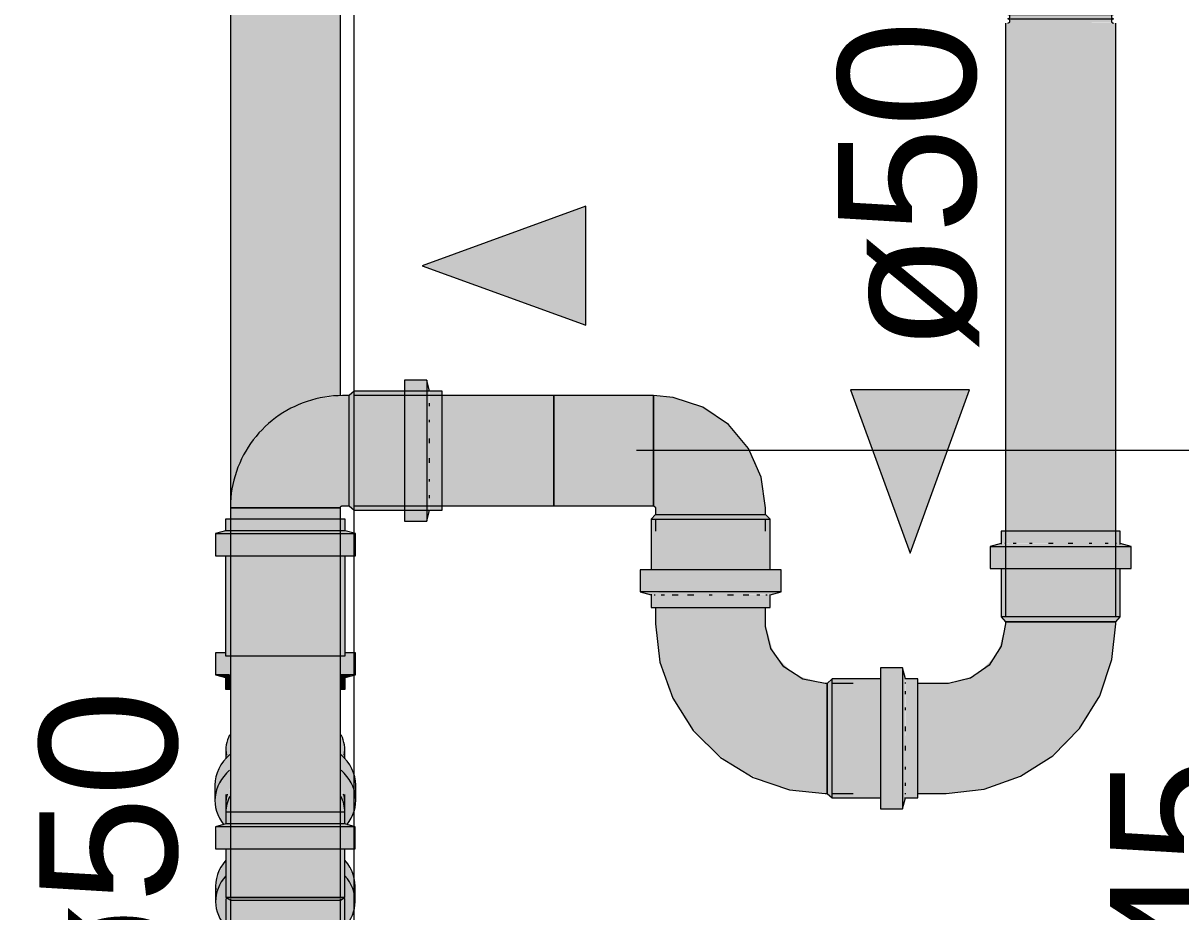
# Model space of a CAD drawing. Header units: metres. Extents: x 42.1 to 94.3, y -3.4 to 61.2.
# Drawn here: x 69.644 to 70.17, y 0.24 to 0.644 of the extents above; entities that cross this region are included whole.
import ezdxf

# ---------------------------------------------------------------- set-up
doc = ezdxf.new("R2010")
doc.units = ezdxf.units.M
for name, color, linetype, lineweight in [('A-ANNO-DIMS', 7, 'Continuous', 5), ('A-ANNO-DIMS-25', 7, 'Continuous', 5), ('A-DETL', 7, 'Continuous', 5), ('P-PIPE', 7, 'Continuous', 5), ('P-PIPE-IDEN', 7, 'Continuous', 5)]:
    doc.layers.add(name, color=color, linetype=linetype, lineweight=lineweight)
doc.styles.add('Arial', font='arial.ttf', dxfattribs={"height": 0.0625})
doc.dimstyles.new('Diagonal_-_2_5_mm_Arial_-_Preto', dxfattribs={"dimscale": 0.3048, "dimtxt": 0.063766, "dimasz": 0.246063, "dimexe": 0.19685, "dimexo": 0.123031, "dimgap": 0.04101, "dimtad": 1, "dimrnd": 0.01, "dimzin": 0, "dimdsep": 46, "dimtxsty": 'Arial', "dimblk1": 'OBLIQUE', "dimblk2": 'OBLIQUE', "dimsah": 1, "dimcen": 0.09, "dimdle": 0.19685, "dimazin": 0, "dimtfac": 1, "dimtdec": 4, "dimtix": 1, "dimtmove": 0, "dimatfit": 3, "dimfxl": 1, "dimtvp": 1, "dimtolj": 1, "dimtzin": 0, "dimarcsym": 2})

# ---------------------------------------------------------------- blocks, each defined once
blk = doc.blocks.new('Válvula de Escoamento - Pia Americana - ERIKBIM - Pia Americana - 4 1_2_ - 1 1_2_-3081695-DD')
at = {"layer": 'P-PIPE', "true_color": 0xbdbbb9}
for points in [[(46.10026, 0.68547), (46.16014, 0.68547), (46.16014, 0.68747), (46.05354, 0.68747), (46.05354, 0.68547), (46.09888, 0.68547)], [(46.12996, 0.68081), (46.15713, 0.68081), (46.16013, 0.68547), (46.05354, 0.68547), (46.05655, 0.68081), (46.10584, 0.68081), (46.10584, 0.68425), (46.10784, 0.68423), (46.10784, 0.68081), (46.12963, 0.68081)], [(46.05434, 0.66947), (46.06185, 0.66947), (46.06185, 0.68081), (46.05655, 0.68081), (46.05434, 0.68425), (46.05434, 0.67867)], [(46.10684, 0.66947), (46.10784, 0.66947), (46.10784, 0.68425), (46.10584, 0.68423), (46.10584, 0.66947)], [(46.15183, 0.66947), (46.15934, 0.66947), (46.15934, 0.68425), (46.15713, 0.68081), (46.15183, 0.68081), (46.15183, 0.67867)], [(46.14588, 0.66747), (46.14986, 0.6677), (46.15137, 0.66834), (46.15163, 0.66947), (46.06185, 0.66947), (46.06261, 0.66851), (46.06261, 0.66799), (46.06428, 0.66768), (46.07024, 0.66747), (46.14577, 0.66747)], [(46.14596, 0.66647), (46.14884, 0.66647), (46.14752, 0.66747), (46.06571, 0.66735), (46.06484, 0.66647), (46.14577, 0.66647)], [(46.0964, 0.65825), (46.13084, 0.65825), (46.14884, 0.66647), (46.06484, 0.66647), (46.08284, 0.65825), (46.09636, 0.65825)], [(46.14884, 0.66747), (46.14883, 0.66754), (46.14837, 0.66747)], [(46.09259, 0.65625), (46.13058, 0.65651), (46.12984, 0.65725), (46.13084, 0.65825), (46.0831, 0.65799), (46.08384, 0.65725), (46.08284, 0.65625), (46.09155, 0.65625)], [(46.12448, 0.65425), (46.13058, 0.65451), (46.12994, 0.65536), (46.13084, 0.65625), (46.0831, 0.65599), (46.08384, 0.65525), (46.08284, 0.65425), (46.12314, 0.65425)], [(46.09434, 0.65225), (46.13058, 0.65251), (46.12984, 0.65325), (46.13084, 0.65425), (46.0831, 0.65399), (46.08384, 0.65325), (46.08284, 0.65225), (46.09361, 0.65225)], [(46.09434, 0.65025), (46.13058, 0.65051), (46.12984, 0.65125), (46.13084, 0.65225), (46.0831, 0.65199), (46.08384, 0.65125), (46.08284, 0.65025), (46.09361, 0.65025)], [(46.11044, 0.64825), (46.13058, 0.64851), (46.12984, 0.64925), (46.13084, 0.65025), (46.0831, 0.64999), (46.08384, 0.64925), (46.08284, 0.64825), (46.10818, 0.64825)], [(46.12006, 0.64625), (46.13058, 0.64651), (46.12984, 0.64725), (46.13084, 0.64825), (46.0831, 0.64799), (46.08384, 0.64725), (46.08284, 0.64625), (46.11938, 0.64625)], [(46.10818, 0.64425), (46.13058, 0.64451), (46.12984, 0.64525), (46.13084, 0.64625), (46.0831, 0.64599), (46.08384, 0.64525), (46.08284, 0.64425), (46.10684, 0.64425)]]:
    blk.add_hatch(color=9, dxfattribs=at).paths.add_polyline_path(points)
h = blk.add_hatch(color=9, dxfattribs=at)
h.paths.add_polyline_path([(46.14215, 0.66947), (46.15183, 0.66947), (46.15183, 0.68081), (46.10784, 0.68081), (46.10784, 0.66947), (46.14061, 0.66947)])
h.paths.add_polyline_path([(46.06261, 0.66947), (46.10584, 0.66966), (46.10584, 0.68081), (46.06185, 0.68081), (46.06185, 0.66947)])
at = {"layer": 'P-PIPE'}
for p, q in [((46.05354, 0.68747), (46.05354, 0.68547)), ((46.05354, 0.68547), (46.05434, 0.68423)), ((46.05354, 0.68547), (46.16014, 0.68547)), ((46.05434, 0.66947), (46.05434, 0.68425)), ((46.10584, 0.66947), (46.10584, 0.68425)), ((46.10784, 0.66947), (46.10784, 0.68425)), ((46.15934, 0.68423), (46.16014, 0.68547)), ((46.15934, 0.66947), (46.15934, 0.68425)), ((46.16014, 0.68547), (46.16014, 0.68747)), ((46.05655, 0.68081), (46.10584, 0.68081)), ((46.06185, 0.66947), (46.06185, 0.68081)), ((46.10784, 0.68081), (46.15713, 0.68081)), ((46.14844, 0.67867), (46.1487, 0.67849)), ((46.15183, 0.66947), (46.15183, 0.68081)), ((46.06185, 0.66947), (46.05434, 0.66947)), ((46.06529, 0.66823), (46.06498, 0.66846)), ((46.10784, 0.66947), (46.10584, 0.66947)), ((46.15934, 0.66947), (46.15183, 0.66947)), ((46.06384, 0.66747), (46.06343, 0.6677)), ((46.06499, 0.66747), (46.06484, 0.66747)), ((46.06499, 0.66747), (46.06484, 0.66747)), ((46.06484, 0.66647), (46.14884, 0.66647)), ((46.06484, 0.66647), (46.08284, 0.65825)), ((46.06484, 0.66647), (46.14884, 0.66647)), ((46.13084, 0.65825), (46.14884, 0.66647)), ((46.14884, 0.66747), (46.14869, 0.66747)), ((46.14884, 0.66747), (46.14877, 0.66747)), ((46.14984, 0.66747), (46.14884, 0.66747)), ((46.08284, 0.65825), (46.13084, 0.65825)), ((46.08284, 0.65825), (46.13084, 0.65825)), ((46.08284, 0.65625), (46.13084, 0.65625)), ((46.08284, 0.65625), (46.13084, 0.65625)), ((46.08284, 0.65425), (46.13084, 0.65425)), ((46.08284, 0.65425), (46.13084, 0.65425)), ((46.08284, 0.65225), (46.13084, 0.65225)), ((46.08284, 0.65225), (46.13084, 0.65225)), ((46.08284, 0.65025), (46.13084, 0.65025)), ((46.08284, 0.65025), (46.13084, 0.65025)), ((46.08284, 0.64825), (46.13084, 0.64825)), ((46.08284, 0.64825), (46.13084, 0.64825)), ((46.08284, 0.64625), (46.13084, 0.64625)), ((46.08284, 0.64625), (46.13084, 0.64625))]:
    blk.add_line(p, q, dxfattribs=at)
at = {"layer": 'P-PIPE', "flags": 128}
for points in [[(46.05655, 0.68081), (46.05544, 0.68253), (46.05434, 0.68425)], [(46.15934, 0.68425), (46.15823, 0.68253), (46.15713, 0.68081)], [(46.06265, 0.66812), (46.06216, 0.66839), (46.06184, 0.66947)], [(46.15184, 0.66947), (46.15092, 0.66779), (46.14984, 0.66747)], [(46.0653, 0.66747), (46.06409, 0.66747), (46.06384, 0.66747)], [(46.06384, 0.66747), (46.0658, 0.66747), (46.07151, 0.66747), (46.08044, 0.66747), (46.09179, 0.66747), (46.1045, 0.66747), (46.11743, 0.66747), (46.1294, 0.66747), (46.1393, 0.66747), (46.14624, 0.66747), (46.14959, 0.66747), (46.14984, 0.66747)], [(46.06484, 0.66647), (46.06568, 0.66693), (46.06572, 0.66747)], [(46.14796, 0.66747), (46.14793, 0.66706), (46.1487, 0.66649), (46.14884, 0.66647)], [(46.08284, 0.65625), (46.08368, 0.65671), (46.08375, 0.65767), (46.08298, 0.65824), (46.08284, 0.65825)], [(46.13084, 0.65825), (46.13, 0.65779), (46.12993, 0.65684), (46.1307, 0.65626), (46.13084, 0.65625)], [(46.08284, 0.65425), (46.08368, 0.65471), (46.08375, 0.65567), (46.08298, 0.65624), (46.08284, 0.65625)], [(46.08284, 0.65225), (46.08368, 0.65271), (46.08375, 0.65367), (46.08298, 0.65424), (46.08284, 0.65425)], [(46.08284, 0.65025), (46.08368, 0.65071), (46.08375, 0.65167), (46.08298, 0.65224), (46.08284, 0.65225)], [(46.13084, 0.65625), (46.13, 0.65579), (46.12993, 0.65484), (46.1307, 0.65426), (46.13084, 0.65425)], [(46.13084, 0.65425), (46.13, 0.65379), (46.12993, 0.65284), (46.1307, 0.65226), (46.13084, 0.65225)], [(46.13084, 0.65225), (46.13, 0.65179), (46.12993, 0.65084), (46.1307, 0.65026), (46.13084, 0.65025)], [(46.08284, 0.64825), (46.08368, 0.64871), (46.08375, 0.64967), (46.08298, 0.65024), (46.08284, 0.65025)], [(46.08284, 0.64625), (46.08368, 0.64671), (46.08375, 0.64767), (46.08298, 0.64824), (46.08284, 0.64825)], [(46.13084, 0.65025), (46.13, 0.64979), (46.12993, 0.64884), (46.1307, 0.64826), (46.13084, 0.64825)], [(46.13084, 0.64825), (46.13, 0.64779), (46.12993, 0.64684), (46.1307, 0.64626), (46.13084, 0.64625)], [(46.08284, 0.64425), (46.08368, 0.64471), (46.08375, 0.64567), (46.08298, 0.64624), (46.08284, 0.64625)], [(46.13084, 0.64625), (46.13, 0.64579), (46.12993, 0.64484), (46.1307, 0.64426), (46.13084, 0.64425)]]:
    blk.add_lwpolyline(points, dxfattribs=at)
at = {"layer": 'P-PIPE'}
blk.add_open_spline([(46.10784, 0.68425), (46.10751, 0.68424), (46.10684, 0.68423), (46.10617, 0.68424), (46.10584, 0.68425)], degree=3, dxfattribs=at)
blk = doc.blocks.new('Curva 90 Curta - Serie Normal - Esgoto - MEP - Tigre - Standard-4206046-DD')
at = {"layer": 'P-PIPE', "true_color": 0xf5ebeb}
h = blk.add_hatch(color=7, dxfattribs=at)
h.paths.add_polyline_path([(46.07984, 0.37445), (46.13384, 0.37445), (46.13384, 0.39645), (46.07984, 0.39645), (46.07984, 0.37558)])
h.paths.add_polyline_path([(46.13052, 0.40766), (46.13384, 0.40775), (46.13384, 0.41345), (46.07984, 0.41345), (46.07989, 0.40775), (46.08386, 0.40766), (46.0898, 0.40771), (46.10614, 0.40766), (46.13022, 0.40766)])
for points in [[(46.07484, 0.39645), (46.13884, 0.39645), (46.13884, 0.40645), (46.07484, 0.40645), (46.07484, 0.3989)], [(46.12974, 0.40645), (46.13775, 0.40674), (46.13302, 0.40769), (46.12982, 0.40766), (46.12393, 0.40771), (46.10724, 0.40766), (46.07913, 0.40757), (46.07595, 0.40645), (46.12947, 0.40645)], [(46.05484, 0.29425), (46.07033, 0.29587), (46.08431, 0.30011), (46.09826, 0.30775), (46.10929, 0.31681), (46.11923, 0.32916), (46.12641, 0.3432), (46.13036, 0.35623), (46.13184, 0.37125), (46.08184, 0.37125), (46.07822, 0.35775), (46.06834, 0.34787), (46.05484, 0.34425), (46.05484, 0.2948)], [(46.10962, 0.37125), (46.13184, 0.37125), (46.13184, 0.37225), (46.08184, 0.37225), (46.08184, 0.37125), (46.10897, 0.37125)], [(46.04199, 0.29425), (46.05484, 0.29425), (46.05484, 0.34425), (46.04199, 0.34399), (46.04199, 0.29478)]]:
    blk.add_hatch(color=7, dxfattribs=at).paths.add_polyline_path(points)
h = blk.add_hatch(color=7, dxfattribs=at)
h.paths.add_polyline_path([(46.10037, 0.37225), (46.11934, 0.37225), (46.11934, 0.37445), (46.08003, 0.37424), (46.08203, 0.37225), (46.10032, 0.37225)])
h.paths.add_polyline_path([(46.12987, 0.37225), (46.13189, 0.3723), (46.13384, 0.37445), (46.11934, 0.37445), (46.11934, 0.37225), (46.12947, 0.37225)])
at = {"layer": 'P-PIPE'}
for p, q in [((46.07984, 0.41345), (46.07984, 0.40752)), ((46.13384, 0.41345), (46.07984, 0.41345)), ((46.13384, 0.4073), (46.13384, 0.41345)), ((46.07984, 0.40775), (46.07484, 0.40645)), ((46.07484, 0.40645), (46.07484, 0.39645)), ((46.07484, 0.40645), (46.13884, 0.40645)), ((46.08196, 0.40775), (46.08147, 0.40775)), ((46.08669, 0.40775), (46.08531, 0.40775)), ((46.09334, 0.40775), (46.09274, 0.40775)), ((46.09394, 0.40775), (46.09334, 0.40775)), ((46.10348, 0.40775), (46.10135, 0.40775)), ((46.11233, 0.40775), (46.11019, 0.40775)), ((46.12033, 0.40775), (46.11973, 0.40775)), ((46.12093, 0.40775), (46.12034, 0.40775)), ((46.12836, 0.40775), (46.12699, 0.40775)), ((46.13221, 0.40775), (46.13172, 0.40775)), ((46.13884, 0.40645), (46.13384, 0.40775)), ((46.13884, 0.39645), (46.13884, 0.40645)), ((46.07484, 0.39645), (46.13884, 0.39645)), ((46.07984, 0.39645), (46.07984, 0.37445)), ((46.13384, 0.37445), (46.13384, 0.39645)), ((46.07984, 0.37445), (46.08184, 0.37225)), ((46.13384, 0.37445), (46.07984, 0.37445)), ((46.13184, 0.37225), (46.13384, 0.37445)), ((46.08184, 0.37225), (46.08184, 0.37125)), ((46.13184, 0.37225), (46.08184, 0.37225)), ((46.08184, 0.37225), (46.13184, 0.37225)), ((46.13184, 0.37125), (46.13184, 0.37225)), ((46.05484, 0.34425), (46.04199, 0.34425)), ((46.04199, 0.29425), (46.05484, 0.29425))]:
    blk.add_line(p, q, dxfattribs=at)
at = {"layer": 'P-PIPE', "flags": 128}
for points in [[(46.05484, 0.29425), (46.07214, 0.29622), (46.08856, 0.30203), (46.10325, 0.31138), (46.11547, 0.32379), (46.12458, 0.33863), (46.13013, 0.35513), (46.13184, 0.37125)], [(46.08184, 0.37125), (46.07988, 0.36117), (46.07431, 0.35254), (46.06591, 0.34663), (46.05591, 0.34427), (46.05484, 0.34425)]]:
    blk.add_lwpolyline(points, dxfattribs=at)
blk = doc.blocks.new('Curva 90 Curta - Serie Normal - Esgoto - MEP - Tigre - Standard-V44-DD')
at = {"layer": 'P-PIPE', "true_color": 0xf5ebeb}
for points in [[(45.92279, 0.37125), (45.97279, 0.37125), (45.97264, 0.3788), (45.92279, 0.3788), (45.92279, 0.37558)], [(45.99979, 0.29425), (45.99979, 0.34425), (45.98629, 0.34787), (45.97641, 0.35775), (45.97279, 0.37125), (45.92279, 0.37125), (45.92455, 0.35532), (45.92865, 0.34179), (45.93629, 0.32783), (45.94535, 0.31681), (45.9577, 0.30686), (45.97174, 0.29968), (45.98477, 0.29573), (45.99973, 0.29426)], [(46.02499, 0.28725), (46.03499, 0.28725), (46.03499, 0.35125), (46.02499, 0.35125), (46.02499, 0.28834)], [(46.03499, 0.28725), (46.03623, 0.29307), (46.0362, 0.29627), (46.03625, 0.30216), (46.0362, 0.31885), (46.03611, 0.34697), (46.03499, 0.35014), (46.03499, 0.28834)], [(45.99979, 0.29425), (46.00079, 0.29453), (46.00079, 0.34425), (45.99979, 0.34425), (45.99979, 0.29428)], [(46.00299, 0.29225), (46.00299, 0.34625), (46.00079, 0.34406), (46.00084, 0.29421), (46.0021, 0.29307)]]:
    blk.add_hatch(color=7, dxfattribs=at).paths.add_polyline_path(points)
h = blk.add_hatch(color=7, dxfattribs=at)
h.paths.add_polyline_path([(46.00299, 0.29225), (46.02499, 0.29225), (46.02499, 0.34625), (46.00299, 0.34625), (46.00299, 0.29307)])
h.paths.add_polyline_path([(46.04199, 0.29225), (46.04199, 0.34625), (46.03629, 0.34625), (46.0362, 0.34223), (46.03625, 0.33635), (46.0362, 0.31995), (46.03629, 0.29225)])
at = {"layer": 'P-PIPE'}
for p, q in [((45.92279, 0.3788), (45.92279, 0.37125)), ((45.97279, 0.37125), (45.97279, 0.3788)), ((46.03499, 0.35125), (46.02499, 0.35125)), ((46.02499, 0.35125), (46.02499, 0.28725)), ((46.03629, 0.34625), (46.03499, 0.35125)), ((46.03499, 0.35125), (46.03499, 0.28725)), ((46.00079, 0.34425), (45.99979, 0.34425)), ((46.00299, 0.34625), (46.00079, 0.34425)), ((46.00079, 0.29425), (46.00079, 0.34425)), ((46.00079, 0.34425), (46.00079, 0.29425)), ((46.02499, 0.34625), (46.00299, 0.34625)), ((46.00299, 0.29225), (46.00299, 0.34625)), ((46.04199, 0.34625), (46.03606, 0.34625)), ((46.03629, 0.34413), (46.03629, 0.34462)), ((46.04199, 0.29225), (46.04199, 0.34625)), ((46.03629, 0.3394), (46.03629, 0.34078)), ((46.03629, 0.33276), (46.03629, 0.33335)), ((46.03629, 0.33215), (46.03629, 0.33275)), ((46.03629, 0.32261), (46.03629, 0.32474)), ((46.03629, 0.31377), (46.03629, 0.3159)), ((46.03629, 0.30576), (46.03629, 0.30636)), ((46.03629, 0.30517), (46.03629, 0.30575)), ((46.03629, 0.29773), (46.03629, 0.2991)), ((45.99979, 0.29425), (46.00079, 0.29425)), ((46.00079, 0.29425), (46.00299, 0.29225)), ((46.00299, 0.29225), (46.02499, 0.29225)), ((46.03499, 0.28725), (46.03629, 0.29225)), ((46.03584, 0.29225), (46.04199, 0.29225)), ((46.03629, 0.29388), (46.03629, 0.29437)), ((46.02499, 0.28725), (46.03499, 0.28725))]:
    blk.add_line(p, q, dxfattribs=at)
at = {"layer": 'P-PIPE', "flags": 128}
for points in [[(45.92279, 0.37125), (45.92476, 0.35395), (45.93057, 0.33753), (45.93992, 0.32284), (45.95233, 0.31062), (45.96717, 0.30151), (45.98367, 0.29596), (45.99979, 0.29425)], [(45.99979, 0.34425), (45.98971, 0.34621), (45.98108, 0.35178), (45.97517, 0.36018), (45.97281, 0.37018), (45.97279, 0.37125)]]:
    blk.add_lwpolyline(points, dxfattribs=at)
blk = doc.blocks.new('Joelho 45_90 - Serie Normal - Esgoto - MEP - Tigre - Standard-4204229-DD')
at = {"layer": 'P-PIPE', "true_color": 0xf5ebeb}
for points in [[(45.87659, 0.425), (45.92179, 0.425), (45.92179, 0.475), (45.87659, 0.475), (45.87659, 0.42585)], [(45.97128, 0.424), (45.97279, 0.424), (45.97138, 0.43537), (45.96826, 0.44473), (45.96332, 0.4534), (45.95786, 0.46006), (45.9491, 0.46696), (45.94101, 0.47121), (45.93044, 0.47415), (45.92179, 0.475), (45.92179, 0.425), (45.92256, 0.42456), (45.92279, 0.424), (45.96981, 0.424)], [(45.94779, 0.4188), (45.97479, 0.4188), (45.97279, 0.421), (45.92275, 0.42095), (45.92079, 0.4188), (45.94779, 0.4188)], [(45.97204, 0.421), (45.97279, 0.421), (45.97279, 0.424), (45.92279, 0.424), (45.92279, 0.421), (45.97194, 0.421)], [(45.91579, 0.3858), (45.97979, 0.3858), (45.97979, 0.3958), (45.91579, 0.3958)], [(45.92547, 0.3845), (45.97551, 0.38469), (45.9787, 0.3858), (45.91688, 0.38552), (45.92171, 0.38454), (45.92517, 0.38452)]]:
    blk.add_hatch(color=7, dxfattribs=at).paths.add_polyline_path(points)
h = blk.add_hatch(color=7, dxfattribs=at)
h.paths.add_polyline_path([(45.97042, 0.3788), (45.97479, 0.3788), (45.97479, 0.3845), (45.96964, 0.3845), (45.92079, 0.3845), (45.9208, 0.3788), (45.96964, 0.3788)])
h.paths.add_polyline_path([(45.9638, 0.3958), (45.97479, 0.3958), (45.97479, 0.4188), (45.92079, 0.4188), (45.92079, 0.3958), (45.96379, 0.3958)])
at = {"layer": 'P-PIPE'}
for p, q in [((45.92179, 0.475), (45.87659, 0.475)), ((45.87659, 0.475), (45.87659, 0.425)), ((45.92179, 0.425), (45.92179, 0.475)), ((45.92179, 0.475), (45.92179, 0.425)), ((45.87659, 0.425), (45.92179, 0.425)), ((45.92279, 0.421), (45.92079, 0.4188)), ((45.92279, 0.424), (45.92279, 0.421)), ((45.92279, 0.421), (45.97279, 0.421)), ((45.97279, 0.421), (45.97279, 0.424)), ((45.97479, 0.4188), (45.97279, 0.421)), ((45.92079, 0.4188), (45.92079, 0.3958)), ((45.92079, 0.4188), (45.97479, 0.4188)), ((45.97479, 0.3958), (45.97479, 0.4188)), ((45.91579, 0.3958), (45.91579, 0.3858)), ((45.97979, 0.3958), (45.91579, 0.3958)), ((45.97979, 0.3858), (45.97979, 0.3958)), ((45.91579, 0.3858), (45.92079, 0.3845)), ((45.97979, 0.3858), (45.91579, 0.3858)), ((45.92079, 0.38482), (45.92079, 0.3788)), ((45.92211, 0.3845), (45.92262, 0.3845)), ((45.92534, 0.3845), (45.92685, 0.3845)), ((45.9304, 0.3845), (45.93306, 0.3845)), ((45.93733, 0.3845), (45.94017, 0.3845)), ((45.94711, 0.3845), (45.94847, 0.3845)), ((45.95541, 0.3845), (45.95826, 0.3845)), ((45.96252, 0.3845), (45.96518, 0.3845)), ((45.96873, 0.3845), (45.97024, 0.3845)), ((45.97296, 0.3845), (45.97347, 0.3845)), ((45.97479, 0.3845), (45.97979, 0.3858)), ((45.97479, 0.3788), (45.97479, 0.3847)), ((45.92079, 0.3788), (45.97479, 0.3788))]:
    blk.add_line(p, q, dxfattribs=at)
at = {"layer": 'P-PIPE', "flags": 128}
for points in [[(45.97279, 0.424), (45.97083, 0.43802), (45.96508, 0.45096), (45.956, 0.46182), (45.94429, 0.46977), (45.93084, 0.47419), (45.92179, 0.475)], [(45.92179, 0.425), (45.92263, 0.42454), (45.92279, 0.424)]]:
    blk.add_lwpolyline(points, dxfattribs=at)
blk = doc.blocks.new('Joelho 45_90 - Serie Normal - Esgoto - MEP - Tigre - Standard-2541-DD')
at = {"layer": 'P-PIPE', "true_color": 0xf5ebeb}
for points in [[(45.8088, 0.418), (45.8188, 0.418), (45.8188, 0.482), (45.8088, 0.482), (45.8088, 0.41897)], [(45.8188, 0.418), (45.82004, 0.42381), (45.82, 0.42701), (45.82005, 0.43291), (45.82, 0.44961), (45.81991, 0.47771), (45.8188, 0.48091), (45.8188, 0.41897)], [(45.78336, 0.425), (45.7836, 0.425), (45.78347, 0.475), (45.7806, 0.475), (45.7806, 0.425)], [(45.7858, 0.423), (45.7858, 0.477), (45.7836, 0.475), (45.78365, 0.42495), (45.7849, 0.42381)], [(45.72961, 0.4188), (45.7796, 0.4188), (45.7796, 0.424), (45.7296, 0.424), (45.7296, 0.4188)]]:
    blk.add_hatch(color=7, dxfattribs=at).paths.add_polyline_path(points)
h = blk.add_hatch(color=7, dxfattribs=at)
h.paths.add_polyline_path([(45.7422, 0.424), (45.7796, 0.424), (45.78003, 0.42477), (45.7806, 0.425), (45.7806, 0.475), (45.76923, 0.47359), (45.75987, 0.47047), (45.7512, 0.46553), (45.7444, 0.4599), (45.73775, 0.45151), (45.73348, 0.44352), (45.73045, 0.43265), (45.72961, 0.424), (45.7421, 0.424)])
h.paths.add_polyline_path([(45.74571, 0.45889), (45.74571, 0.45889), (45.74571, 0.45889)])
h = blk.add_hatch(color=7, dxfattribs=at)
h.paths.add_polyline_path([(45.7858, 0.423), (45.8088, 0.423), (45.8088, 0.477), (45.7858, 0.477), (45.7858, 0.42381)])
h.paths.add_polyline_path([(45.8201, 0.423), (45.8258, 0.423), (45.8258, 0.477), (45.8201, 0.477), (45.82, 0.47299), (45.82005, 0.4671), (45.82, 0.45068), (45.8201, 0.42312)])
at = {"layer": 'P-PIPE'}
for p, q in [((45.8188, 0.482), (45.8088, 0.482)), ((45.8088, 0.482), (45.8088, 0.418)), ((45.8201, 0.477), (45.8188, 0.482)), ((45.8188, 0.482), (45.8188, 0.418)), ((45.7836, 0.475), (45.7806, 0.475)), ((45.7858, 0.477), (45.7836, 0.475)), ((45.7836, 0.425), (45.7836, 0.475)), ((45.8258, 0.477), (45.7858, 0.477)), ((45.7858, 0.423), (45.7858, 0.477)), ((45.8201, 0.47488), (45.8201, 0.47537)), ((45.8258, 0.423), (45.8258, 0.477)), ((45.8201, 0.47015), (45.8201, 0.47153)), ((45.8201, 0.4635), (45.8201, 0.46407)), ((45.8201, 0.46291), (45.8201, 0.4635)), ((45.8201, 0.45335), (45.8201, 0.45549)), ((45.8201, 0.44451), (45.8201, 0.44665)), ((45.8201, 0.4365), (45.8201, 0.43708)), ((45.8201, 0.43592), (45.8201, 0.4365)), ((45.8201, 0.42847), (45.8201, 0.42985)), ((45.7296, 0.424), (45.7296, 0.4188)), ((45.7796, 0.424), (45.7296, 0.424)), ((45.7296, 0.424), (45.7796, 0.424)), ((45.7796, 0.4188), (45.7796, 0.424)), ((45.7806, 0.425), (45.7836, 0.425)), ((45.7836, 0.425), (45.7858, 0.423)), ((45.7858, 0.423), (45.8258, 0.423)), ((45.8188, 0.418), (45.8201, 0.423)), ((45.8201, 0.42463), (45.8201, 0.42512)), ((45.8088, 0.418), (45.8188, 0.418))]:
    blk.add_line(p, q, dxfattribs=at)
at = {"layer": 'P-PIPE', "flags": 128}
for points in [[(45.7806, 0.475), (45.77856, 0.47496), (45.77652, 0.47484), (45.77449, 0.47463), (45.77247, 0.47435), (45.77047, 0.47398), (45.76847, 0.47354), (45.7665, 0.47301), (45.76455, 0.47241), (45.76263, 0.47173), (45.76074, 0.47097), (45.75887, 0.47014), (45.75705, 0.46924), (45.75526, 0.46826), (45.75351, 0.46721), (45.7518, 0.46609), (45.75014, 0.46491), (45.74853, 0.46366), (45.74697, 0.46234), (45.74546, 0.46097), (45.74401, 0.45953), (45.74262, 0.45804), (45.74129, 0.45649), (45.74002, 0.4549), (45.73882, 0.45325), (45.73768, 0.45156), (45.73661, 0.44982), (45.73562, 0.44804), (45.73469, 0.44622), (45.73384, 0.44437), (45.73306, 0.44248), (45.73236, 0.44056), (45.73174, 0.43862), (45.73119, 0.43666), (45.73073, 0.43467), (45.73034, 0.43267), (45.73003, 0.43065), (45.72981, 0.42862), (45.72966, 0.42659), (45.7296, 0.42455), (45.7296, 0.424)], [(45.7796, 0.424), (45.7796, 0.42404), (45.7796, 0.42408), (45.7796, 0.42412), (45.77961, 0.42416), (45.77962, 0.4242), (45.77963, 0.42424), (45.77964, 0.42428), (45.77965, 0.42431), (45.77966, 0.42435), (45.77968, 0.42439), (45.77969, 0.42443), (45.77971, 0.42446), (45.77973, 0.4245), (45.77975, 0.42453), (45.77977, 0.42456), (45.7798, 0.4246), (45.77982, 0.42463), (45.77985, 0.42466), (45.77987, 0.42469), (45.7799, 0.42472), (45.77993, 0.42474), (45.77996, 0.42477), (45.77999, 0.4248), (45.78002, 0.42482), (45.78006, 0.42484), (45.78009, 0.42486), (45.78013, 0.42488), (45.78016, 0.4249), (45.7802, 0.42492), (45.78023, 0.42493), (45.78027, 0.42495), (45.78031, 0.42496), (45.78035, 0.42497), (45.78039, 0.42498), (45.78043, 0.42499), (45.78047, 0.42499), (45.78051, 0.425), (45.78055, 0.425), (45.78059, 0.425), (45.7806, 0.425)]]:
    blk.add_lwpolyline(points, dxfattribs=at)
blk = doc.blocks.new('Luva Simples para Conexão - Serie Normal - Esgoto - MEP - Tigre - Standard-2666-DD')
at = {"layer": 'P-PIPE', "true_color": 0xf5ebeb}
for points in [[(45.76376, 0.4135), (45.7818, 0.4135), (45.78178, 0.4188), (45.7274, 0.4188), (45.72748, 0.4135), (45.76283, 0.4135)], [(45.78347, 0.4022), (45.7864, 0.4022), (45.7864, 0.4123), (45.7228, 0.4123), (45.7228, 0.4022), (45.78214, 0.4022)], [(45.77896, 0.4123), (45.78531, 0.41258), (45.78085, 0.4135), (45.72706, 0.41341), (45.72388, 0.4123), (45.7546, 0.4123), (45.75469, 0.4123), (45.77876, 0.4123)], [(45.7274, 0.3568), (45.7818, 0.3568), (45.78172, 0.4022), (45.7274, 0.4022), (45.7274, 0.35724)]]:
    blk.add_hatch(color=7, dxfattribs=at).paths.add_polyline_path(points)
at = {"layer": 'P-PIPE'}
for p, q in [((45.7274, 0.4188), (45.7274, 0.4135)), ((45.7818, 0.4188), (45.7274, 0.4188)), ((45.7818, 0.4135), (45.7818, 0.4188)), ((45.7274, 0.4135), (45.7228, 0.4123)), ((45.7228, 0.4123), (45.7228, 0.4022)), ((45.7228, 0.4123), (45.7864, 0.4123)), ((45.7818, 0.4135), (45.7274, 0.4135)), ((45.7864, 0.4123), (45.7818, 0.4135)), ((45.7864, 0.4022), (45.7864, 0.4123)), ((45.7228, 0.4022), (45.7864, 0.4022)), ((45.7274, 0.4022), (45.7274, 0.3568)), ((45.7818, 0.3568), (45.7818, 0.4022)), ((45.7274, 0.3568), (45.7818, 0.3568))]:
    blk.add_line(p, q, dxfattribs=at)
blk = doc.blocks.new('Te_Juncao - Serie Normal - Esgoto - MEP - Tigre - Standard-4223241-DD')
at = {"layer": 'P-PIPE', "true_color": 0xf5ebeb}
for points in [[(45.73422, 0.28041), (45.7546, 0.28041), (45.7546, 0.28571), (45.7276, 0.28571), (45.72801, 0.28041), (45.73407, 0.28041)], [(45.77497, 0.28041), (45.78119, 0.28041), (45.78153, 0.28571), (45.7546, 0.28571), (45.7546, 0.28041), (45.77369, 0.28041)], [(45.75054, 0.26911), (45.7546, 0.26911), (45.7546, 0.27911), (45.72338, 0.27911), (45.7229, 0.26911), (45.74918, 0.26911)], [(45.75144, 0.27911), (45.7546, 0.27911), (45.7546, 0.28041), (45.72714, 0.28017), (45.72398, 0.27911), (45.75054, 0.27911)], [(45.77798, 0.27911), (45.78522, 0.27928), (45.78027, 0.28041), (45.7546, 0.28041), (45.7546, 0.27911), (45.77798, 0.27911)], [(45.77798, 0.26911), (45.7863, 0.26911), (45.78582, 0.27911), (45.7546, 0.27911), (45.7546, 0.26911), (45.77701, 0.26911)], [(45.72852, 0.24701), (45.7546, 0.24701), (45.7546, 0.26911), (45.7276, 0.26911), (45.7276, 0.24701), (45.72843, 0.24701)], [(45.77625, 0.24701), (45.7816, 0.24701), (45.7816, 0.26911), (45.7546, 0.26911), (45.7546, 0.24701), (45.77369, 0.24701)], [(45.7229, 0.24516), (45.72398, 0.25097), (45.7276, 0.25766), (45.7276, 0.26382), (45.72714, 0.26344), (45.72338, 0.25613), (45.72292, 0.24571)], [(45.7863, 0.24516), (45.78569, 0.25637), (45.7816, 0.26382), (45.7816, 0.25679), (45.78205, 0.25637), (45.78522, 0.25097), (45.78538, 0.25011)], [(45.72801, 0.22531), (45.72818, 0.23227), (45.7296, 0.23526), (45.7296, 0.24571), (45.7279, 0.24681), (45.72761, 0.24477), (45.72796, 0.2277)], [(45.73692, 0.24571), (45.7546, 0.24571), (45.7546, 0.24701), (45.72801, 0.24675), (45.72976, 0.24571), (45.73576, 0.24571)], [(45.7421, 0.18421), (45.7546, 0.18421), (45.75455, 0.24571), (45.7296, 0.24571), (45.7296, 0.18421), (45.73692, 0.18421)], [(45.7659, 0.24571), (45.77965, 0.24574), (45.78119, 0.24701), (45.7546, 0.24701), (45.7546, 0.24571), (45.76544, 0.24571)], [(45.76544, 0.18421), (45.7796, 0.18421), (45.7796, 0.24571), (45.7546, 0.24569), (45.7546, 0.18421), (45.76107, 0.18421)], [(45.78119, 0.22531), (45.7815, 0.24571), (45.78119, 0.24675), (45.7796, 0.24538), (45.77964, 0.23494), (45.78119, 0.23133), (45.78119, 0.22658)], [(45.7296, 0.22221), (45.72938, 0.2346), (45.72801, 0.23166), (45.72801, 0.2253), (45.72913, 0.22312)], [(45.7796, 0.22221), (45.78119, 0.22531), (45.78101, 0.23227), (45.7796, 0.23496), (45.7796, 0.22312)], [(45.74572, 0.16162), (45.7546, 0.16162), (45.7546, 0.18421), (45.7296, 0.18421), (45.7296, 0.16162), (45.7421, 0.16162)], [(45.77677, 0.16162), (45.7796, 0.16162), (45.7796, 0.18421), (45.7546, 0.18421), (45.7546, 0.16162), (45.77625, 0.16162)]]:
    blk.add_hatch(color=7, dxfattribs=at).paths.add_polyline_path(points)
h = blk.add_hatch(color=7, dxfattribs=at)
h.paths.add_polyline_path([(45.72784, 0.23331), (45.7277, 0.24571), (45.7279, 0.24681), (45.7276, 0.24701), (45.7276, 0.25679), (45.72714, 0.25637), (45.72398, 0.25097), (45.72297, 0.24477), (45.72398, 0.23936), (45.7276, 0.23354)])
h.paths.add_polyline_path([(45.78135, 0.23331), (45.78205, 0.23396), (45.78522, 0.23936), (45.7863, 0.24516), (45.78522, 0.25097), (45.7816, 0.25679), (45.7816, 0.24701), (45.78129, 0.24681), (45.7816, 0.24516), (45.78136, 0.23377)])
at = {"layer": 'P-PIPE'}
for p, q in [((45.7276, 0.28571), (45.7276, 0.28041)), ((45.7546, 0.28571), (45.7276, 0.28571)), ((45.7816, 0.28571), (45.7546, 0.28571)), ((45.7816, 0.28041), (45.7816, 0.28571)), ((45.7276, 0.28041), (45.7229, 0.27911)), ((45.7229, 0.27911), (45.7229, 0.26911)), ((45.7546, 0.27911), (45.7229, 0.27911)), ((45.7546, 0.28041), (45.7276, 0.28041)), ((45.7816, 0.28041), (45.7546, 0.28041)), ((45.7863, 0.27911), (45.7546, 0.27911)), ((45.7863, 0.27911), (45.7816, 0.28041)), ((45.7863, 0.26911), (45.7863, 0.27911)), ((45.7229, 0.26911), (45.7546, 0.26911)), ((45.7276, 0.26911), (45.7276, 0.24701)), ((45.7546, 0.26911), (45.7863, 0.26911)), ((45.7816, 0.24701), (45.7816, 0.26911)), ((45.7229, 0.25224), (45.7229, 0.24516)), ((45.7863, 0.24516), (45.7863, 0.25224)), ((45.7276, 0.24701), (45.7296, 0.24571)), ((45.7546, 0.24701), (45.7276, 0.24701)), ((45.7276, 0.24701), (45.7546, 0.24701)), ((45.7276, 0.24516), (45.7276, 0.22862)), ((45.7296, 0.24629), (45.7296, 0.24571)), ((45.7296, 0.24571), (45.7546, 0.24571)), ((45.7296, 0.24571), (45.7296, 0.18421)), ((45.7816, 0.24701), (45.7546, 0.24701)), ((45.7546, 0.24701), (45.7816, 0.24701)), ((45.7546, 0.24571), (45.7796, 0.24571)), ((45.7796, 0.24571), (45.7816, 0.24701)), ((45.7796, 0.24571), (45.7796, 0.24629)), ((45.7796, 0.18421), (45.7796, 0.24571)), ((45.7816, 0.22862), (45.7816, 0.24516)), ((45.7296, 0.19124), (45.7296, 0.18421)), ((45.7796, 0.18421), (45.7796, 0.19124)), ((45.7296, 0.18421), (45.7296, 0.16162)), ((45.7796, 0.16162), (45.7796, 0.18421))]:
    blk.add_line(p, q, dxfattribs=at)
for centre, major_axis, start_param, end_param in [((45.7546, 0.25224), (0.0317, 0), 2.595583, 3.22447), ((45.7546, 0.25224), (0.0317, 0), 6.200308, 6.829195), ((45.7546, 0.24516), (0.0317, 0), 2.594452, 3.704065), ((45.7546, 0.24516), (0.0317, 0), 5.720713, 6.830326), ((45.7546, 0.24516), (0.027, 0), 3.054281, 3.141593), ((45.7546, 0.24516), (-0.027, 0), 3.141593, 3.231813), ((45.7546, 0.22862), (0.027, 0), 2.794181, 3.489251), ((45.7546, 0.22862), (0.027, 0), 5.935527, 6.630597)]:
    blk.add_ellipse(centre, major_axis=major_axis, ratio=0.707107, start_param=start_param, end_param=end_param, dxfattribs=at)
blk = doc.blocks.new('Joelho 45_90 - Serie Normal - Esgoto - MEP - Tigre - Standard-4203301-DD')
at = {"layer": 'P-PIPE', "true_color": 0xf5ebeb}
h = blk.add_hatch(color=7, dxfattribs=at)
h.paths.add_polyline_path([(45.7276, 0.28606), (45.72852, 0.291), (45.7296, 0.29284), (45.72932, 0.29638), (45.72844, 0.29484), (45.72765, 0.29034)])
h.paths.add_polyline_path([(45.72791, 0.31034), (45.7296, 0.31189), (45.7296, 0.32075), (45.72801, 0.31759), (45.72791, 0.31051)])
h = blk.add_hatch(color=7, dxfattribs=at)
h.paths.add_polyline_path([(45.7816, 0.28606), (45.78147, 0.291), (45.78034, 0.2956), (45.7796, 0.29685), (45.7796, 0.29284), (45.78068, 0.291), (45.78119, 0.28826)])
h.paths.add_polyline_path([(45.78128, 0.31034), (45.78119, 0.31765), (45.7796, 0.32042), (45.7796, 0.31189), (45.78119, 0.31043)])
for points in [[(45.72308, 0.28707), (45.72308, 0.29493), (45.72688, 0.30232), (45.7296, 0.30461), (45.7296, 0.31189), (45.72688, 0.30939), (45.72369, 0.30393), (45.7226, 0.29808), (45.72308, 0.28709)], [(45.78611, 0.28707), (45.7866, 0.29808), (45.78551, 0.30393), (45.78231, 0.30939), (45.7796, 0.31189), (45.7796, 0.30461), (45.78231, 0.30232), (45.78611, 0.29493), (45.78611, 0.29009)], [(45.7267, 0.28005), (45.72801, 0.28041), (45.72761, 0.28707), (45.72776, 0.29114), (45.72886, 0.2956), (45.7296, 0.29685), (45.7296, 0.30461), (45.72681, 0.30217), (45.72308, 0.29493), (45.72308, 0.28707), (45.72652, 0.28041)], [(45.78249, 0.28005), (45.78611, 0.28707), (45.78611, 0.29493), (45.78231, 0.30232), (45.7796, 0.30461), (45.77988, 0.29638), (45.78075, 0.29484), (45.78155, 0.29009), (45.78142, 0.28338), (45.78119, 0.28041), (45.78205, 0.28017)]]:
    blk.add_hatch(color=7, dxfattribs=at).paths.add_polyline_path(points)
h = blk.add_hatch(color=7, dxfattribs=at)
h.paths.add_polyline_path([(45.72766, 0.28571), (45.7296, 0.28571), (45.7296, 0.29284), (45.72845, 0.29063), (45.7276, 0.28606)])
h.paths.add_polyline_path([(45.78119, 0.28571), (45.78153, 0.28571), (45.78146, 0.28679), (45.78056, 0.29121), (45.7796, 0.29284), (45.77967, 0.28571), (45.78068, 0.28571)])
at = {"layer": 'P-PIPE'}
for p, q in [((45.7276, 0.31434), (45.7276, 0.31005)), ((45.7816, 0.31005), (45.7816, 0.31434)), ((45.7226, 0.29808), (45.7226, 0.29101)), ((45.7866, 0.29101), (45.7866, 0.29808)), ((45.7276, 0.29384), (45.7276, 0.28606)), ((45.7816, 0.28606), (45.7816, 0.29384))]:
    blk.add_line(p, q, dxfattribs=at)
for centre, major_axis, start_param, end_param in [((45.7546, 0.31434), (0.027, 0), 2.793934, 3.28261), ((45.7546, 0.31434), (0.027, 0), 6.142168, 6.630844), ((45.7546, 0.29808), (0.032, 0), 2.478337, 3.141593), ((45.7546, 0.29808), (0.032, 0), 0, 0.663256), ((45.7546, 0.29101), (0.032, 0), 2.485369, 3.64835), ((45.7546, 0.29101), (0.032, 0), 5.776428, 6.939409), ((45.7546, 0.28606), (0.027, 0), 2.774969, 3.159866), ((45.7546, 0.29009), (0.027, 0), 3.116734, 3.161677), ((45.7546, 0.29009), (0.027, 0), 2.936753, 3.1164), ((45.7546, 0.28606), (0.027, 0), 6.264912, 6.649809), ((45.7546, 0.29009), (0.027, 0), 0.025192, 0.20484), ((45.7546, 0.29009), (0.027, 0), 6.263101, 6.308043)]:
    blk.add_ellipse(centre, major_axis=major_axis, ratio=0.707107, start_param=start_param, end_param=end_param, dxfattribs=at)
blk = doc.blocks.new('Luva Simples para Conexão - Serie Normal - Esgoto - MEP - Tigre - Standard-V59-DD')
at = {"layer": 'P-PIPE', "true_color": 0xf5ebeb}
for points in [[(45.72328, 0.3481), (45.7296, 0.3481), (45.7296, 0.3568), (45.7274, 0.3568), (45.7274, 0.3582), (45.7228, 0.3582), (45.72308, 0.35227)], [(45.78214, 0.3481), (45.78591, 0.3481), (45.7864, 0.3582), (45.7818, 0.3582), (45.78164, 0.3568), (45.7796, 0.3568), (45.7796, 0.3481), (45.78213, 0.3481)], [(45.7296, 0.3469), (45.72943, 0.3481), (45.72388, 0.34794), (45.72832, 0.3469), (45.72943, 0.3469)], [(45.77977, 0.3469), (45.78214, 0.3471), (45.78531, 0.3481), (45.7796, 0.3481), (45.7796, 0.3469)], [(45.7296, 0.3416), (45.72943, 0.3469), (45.72781, 0.3469), (45.7274, 0.3416), (45.72943, 0.3416)], [(45.77977, 0.3416), (45.7818, 0.3416), (45.78138, 0.3469), (45.7796, 0.34686), (45.7796, 0.3416)]]:
    blk.add_hatch(color=7, dxfattribs=at).paths.add_polyline_path(points)
at = {"layer": 'P-PIPE'}
for p, q in [((45.7228, 0.3582), (45.7228, 0.3481)), ((45.72737, 0.3582), (45.7228, 0.3582)), ((45.7864, 0.3582), (45.78185, 0.3582)), ((45.7864, 0.3481), (45.7864, 0.3582)), ((45.7228, 0.3481), (45.7274, 0.3469)), ((45.72925, 0.3481), (45.7228, 0.3481)), ((45.7864, 0.3481), (45.77995, 0.3481)), ((45.7818, 0.3469), (45.7864, 0.3481)), ((45.7274, 0.3469), (45.7274, 0.3416)), ((45.7274, 0.3469), (45.72921, 0.3469)), ((45.77998, 0.3469), (45.7818, 0.3469)), ((45.7818, 0.3416), (45.7818, 0.3469)), ((45.7274, 0.3416), (45.72938, 0.3416)), ((45.77981, 0.3416), (45.7818, 0.3416))]:
    blk.add_line(p, q, dxfattribs=at)
blk = doc.blocks.new('DIMBLOCK16-DD')
at = {"layer": 'A-ANNO-DIMS-25'}
for p, q in [((70.23115, 0.51), (70.23115, -0.06)), ((70.23115, 0.45), (69.92232, 0.45)), ((70.23115, 0.45), (70.29115, 0.45)), ((70.23115, 0), (66.98832, 0)), ((70.23115, 0), (70.29115, 0))]:
    blk.add_line(p, q, dxfattribs=at)
at = {"layer": 'A-ANNO-DIMS-25', "lineweight": 20}
for p, q in [((70.23115, 0.45), (70.19365, 0.4875)), ((70.23115, 0.45), (70.26865, 0.4125)), ((70.23115, 0), (70.19365, 0.0375)), ((70.23115, 0), (70.26865, -0.0375))]:
    blk.add_line(p, q, dxfattribs=at)
at = {"layer": 'A-ANNO-DIMS-25', "color": 0, "insert": (70.13751, 0.14063), "char_height": 0.0625, "width": 0.2024823, "attachment_point": 1, "rotation": 90, "line_spacing_factor": 0.941778, "style": 'Arial'}
blk.add_mtext('0,45', dxfattribs=at)
blk = doc.blocks.new('_Oblique')
at = {"color": 0, "linetype": 'ByBlock', "lineweight": -2}
blk.add_line((-0.5, -0.5), (0.5, 0.5), dxfattribs=at)
blk = doc.blocks.new('Anotacao_Tuboseta - Fluxo 2-2612755-DD')
at = {"layer": 'P-PIPE-IDEN'}
blk.add_hatch(color=256, dxfattribs=at).paths.add_polyline_path([(42.94176, 0.09572), (42.91471, 0.02141), (42.88766, 0.09572)])
for p, q in [((42.94176, 0.09572), (42.88766, 0.09572)), ((42.88766, 0.09572), (42.91471, 0.02141)), ((42.91471, 0.02141), (42.94176, 0.09572))]:
    blk.add_line(p, q, dxfattribs=at)

msp = doc.modelspace()

# ---------------------------------------------------------------- hatches: boundary and pattern name
at = {"layer": 'P-PIPE', "true_color": 0x400080}
for points in [[(69.73783, 0.424), (69.7388, 0.43395), (69.7423, 0.44462), (69.74737, 0.45349), (69.75307, 0.46031), (69.76057, 0.46645), (69.76283, 0.46765), (69.76279, 5.07), (69.73783, 5.07), (69.73783, 0.43021)], [(69.76283, 0.46765), (69.76973, 0.47125), (69.78028, 0.47416), (69.78783, 0.475), (69.78782, 5.07), (69.76283, 5.07), (69.76283, 0.46871)]]:
    msp.add_hatch(color=196, dxfattribs=at).paths.add_polyline_path(points)
at = {"layer": 'P-PIPE', "true_color": 0x804000}
for points in [[(70.10808, 0.41345), (70.11507, 0.41345), (70.11507, 0.64425), (70.09007, 0.64425), (70.09019, 0.41345), (70.10597, 0.41345)], [(70.13934, 0.41345), (70.14007, 0.41345), (70.14007, 0.64425), (70.11507, 0.64425), (70.11507, 0.41345), (70.13921, 0.41345)], [(69.88482, 0.45), (69.88482, 0.475), (69.83403, 0.475), (69.83403, 0.45), (69.8411, 0.45)], [(69.83403, 0.425), (69.88482, 0.425), (69.88482, 0.45), (69.83403, 0.45), (69.83403, 0.42548)], [(69.73783, 0.28571), (69.76283, 0.28571), (69.76283, 0.3568), (69.73783, 0.3568), (69.73783, 0.29693)], [(69.77612, 0.28571), (69.78783, 0.28571), (69.78783, 0.3568), (69.76283, 0.3568), (69.76283, 0.28571), (69.77533, 0.28571)]]:
    msp.add_hatch(color=36, dxfattribs=at).paths.add_polyline_path(points)

# ---------------------------------------------------------------- linework, layer by layer
at = {"layer": 'A-DETL', "color": 8, "true_color": 0x808080}
msp.add_line((69.79403, 0), (69.79403, 3.8), dxfattribs=at)
at = {"layer": 'P-PIPE'}
for p, q in [((69.73783, 5.0955), (69.73783, 0.424)), ((69.78783, 0.4749), (69.78783, 5.0955)), ((70.09007, 0.64425), (70.09007, 0.37445)), ((70.14007, 0.37445), (70.14007, 0.64425)), ((69.88482, 0.475), (69.79403, 0.475)), ((69.88482, 0.425), (69.88482, 0.475)), ((69.79403, 0.425), (69.88482, 0.425)), ((69.73783, 0.4188), (69.73783, 0.24701)), ((69.78783, 0.24701), (69.78783, 0.4188)), ((69.93102, 0.4188), (69.93102, 0.41345)), ((69.98102, 0.41345), (69.98102, 0.4188)), ((70.02087, 0.34425), (70.01122, 0.34425)), ((70.01122, 0.29425), (70.02087, 0.29425))]:
    msp.add_line(p, q, dxfattribs=at)

# ---------------------------------------------------------------- block references
for name in ['Válvula de Escoamento - Pia Americana - ERIKBIM - Pia Americana - 4 1_2_ - 1 1_2_-3081695-DD', 'Joelho 45_90 - Serie Normal - Esgoto - MEP - Tigre - Standard-2541-DD', 'Joelho 45_90 - Serie Normal - Esgoto - MEP - Tigre - Standard-4204229-DD', 'Luva Simples para Conexão - Serie Normal - Esgoto - MEP - Tigre - Standard-2666-DD', 'Curva 90 Curta - Serie Normal - Esgoto - MEP - Tigre - Standard-4206046-DD', 'Curva 90 Curta - Serie Normal - Esgoto - MEP - Tigre - Standard-V44-DD', 'Luva Simples para Conexão - Serie Normal - Esgoto - MEP - Tigre - Standard-V59-DD', 'Joelho 45_90 - Serie Normal - Esgoto - MEP - Tigre - Standard-4203301-DD', 'Te_Juncao - Serie Normal - Esgoto - MEP - Tigre - Standard-4223241-DD']:
    msp.add_blockref(name, (24.00823, 0), dxfattribs=at)
at = {"layer": 'P-PIPE-IDEN', "rotation": 269.9999999999996}
msp.add_blockref('Anotacao_Tuboseta - Fluxo 2-2612755-DD', (69.80362, 43.44875), dxfattribs=at)
at = {"layer": 'P-PIPE-IDEN'}
msp.add_blockref('Anotacao_Tuboseta - Fluxo 2-2612755-DD', (27.13192, 0.38198), dxfattribs=at)

# ---------------------------------------------------------------- texts
at = {"layer": 'P-PIPE-IDEN', "char_height": 0.0625, "width": 0.1803797, "attachment_point": 1, "rotation": 90, "style": 'Arial'}
for insert in [(70.01388, 0.49509), (69.65104, 0.19097)]:
    msp.add_mtext('ø50', dxfattribs=dict(at, insert=insert))

# ---------------------------------------------------------------- dimensions: what is measured, and where the dimension line sits
at = {"layer": 'A-ANNO-DIMS'}
dim = msp.add_linear_dim(base=(70.23115, 0), p1=(69.88482, 0.45), p2=(66.95082, 0), angle=90, dimstyle='Diagonal_-_2_5_mm_Arial_-_Preto', override={"dimpost": '<>', "dimfxl": 2.968305}, dxfattribs=at)
dim.commit()
dim.dimension.update_dxf_attribs({"geometry": 'DIMBLOCK16-DD', "text_midpoint": (70.18674, 0.225)})

doc.saveas('drawing.dxf')
